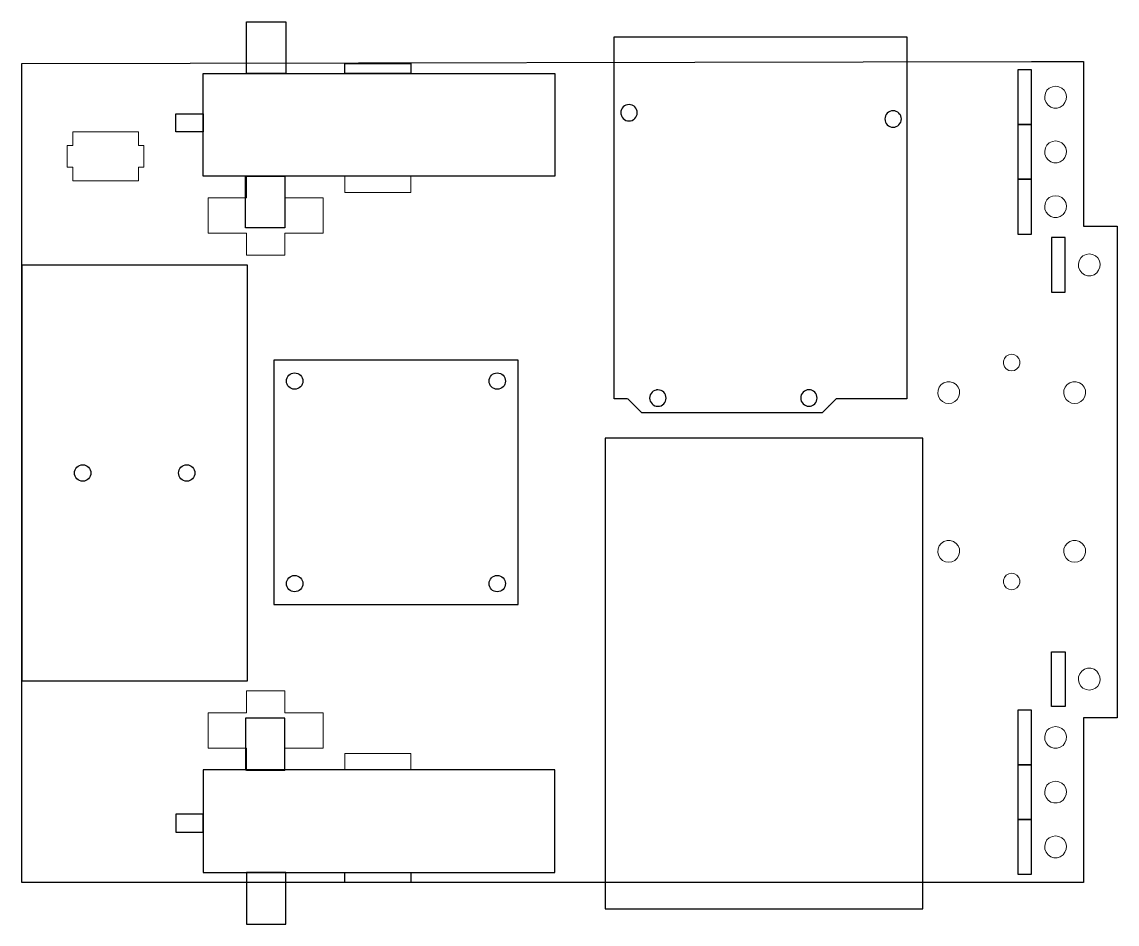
# Model space of a CAD drawing. Header units: millimetres. Extents: x -200 to 601, y -600 to 223.
# Drawn here: x -175.4 to 24.6, y -599.9 to -435.1 of the extents above; entities that cross this region are included whole.
import ezdxf

# ---------------------------------------------------------------- set-up
doc = ezdxf.new("R2010")
doc.units = ezdxf.units.MM
doc.header["$MEASUREMENT"] = 0
doc.layers.add('Layer 1', color=7, linetype='Continuous')

msp = doc.modelspace()

# ---------------------------------------------------------------- linework, layer by layer
for points in [[(-130.76074, -444.489), (-134.36074, -444.489), (-134.36074, -435.089), (-127.16074, -435.089), (-127.16074, -444.489), (-134.36074, -444.489)], [(-175.35353, -442.68679), (8.99615, -442.35467)], [(8.99615, -592.32647), (-175.35353, -592.32647), (-175.35353, -442.68679)], [(-116.3691, -444.489), (-116.3691, -442.68679), (-104.33936, -442.68679), (-104.33936, -444.489), (-116.3691, -444.489)], [(8.99615, -453.85071), (8.99615, -443.85071), (6.49615, -443.85071), (6.49615, -453.85071), (8.99615, -453.85071)], [(8.99615, -453.85071), (8.99615, -443.85071), (6.49615, -443.85071), (6.49615, -453.85071), (8.99615, -453.85071)], [(8.99615, -442.35467), (18.49615, -442.35467), (18.49615, -472.38547), (24.64615, -472.38547), (24.64615, -486.58547), (24.64615, -548.06748), (24.64615, -562.26748), (18.49615, -562.26748), (18.49615, -592.32647), (8.99615, -592.32647)], [(-142.23617, -463.289), (-142.23617, -444.489), (-78.03617, -444.489), (-78.03617, -463.289), (-142.23617, -463.289)], [(-147.23617, -453.889), (-147.23617, -451.90261), (-142.23617, -451.90261), (-142.23617, -455.1933), (-147.23617, -455.1933), (-147.23617, -453.889)], [(8.99615, -463.85071), (8.99615, -453.85071), (6.49615, -453.85071), (6.49615, -463.85071), (8.99615, -463.85071)], [(8.99615, -463.85071), (8.99615, -453.85071), (6.49615, -453.85071), (6.49615, -463.85071), (8.99615, -463.85071)], [(-130.93617, -463.289), (-127.33617, -463.289), (-127.33617, -472.689), (-134.53617, -472.689), (-134.53617, -463.289), (-127.33617, -463.289)], [(8.99615, -473.85071), (8.99615, -463.85071), (6.49615, -463.85071), (6.49615, -473.85071), (8.99615, -473.85071)], [(8.99615, -473.85071), (8.99615, -463.85071), (6.49615, -463.85071), (6.49615, -473.85071), (8.99615, -473.85071)], [(24.64615, -472.38547), (24.64615, -562.26748)], [(15.14615, -484.48547), (15.14615, -474.48547), (12.64615, -474.48547), (12.64615, -484.48547), (15.14615, -484.48547)], [(15.14615, -484.48547), (15.14615, -474.48547), (12.64615, -474.48547), (12.64615, -484.48547), (15.14615, -484.48547)], [(-175.35353, -479.50663), (-175.35353, -555.50663), (-134.15353, -555.50663), (-134.15353, -479.50663), (-175.35353, -479.50663)], [(-129.3503, -496.91491), (-129.3503, -500.71491), (-129.3503, -537.71491), (-129.3503, -541.51491), (-125.5503, -541.51491), (-88.5503, -541.51491), (-84.7503, -541.51491), (-84.7503, -537.71491), (-84.7503, -500.71491), (-84.7503, -496.91491), (-88.5503, -496.91491), (-125.5503, -496.91491), (-129.3503, -496.91491)], [(-68.83703, -511.15032), (-68.83703, -597.15032), (-10.83703, -597.15032), (-10.83703, -511.15032), (-68.83703, -511.15032)], [(15.14615, -550.16748), (15.14615, -560.16748), (12.64615, -560.16748), (12.64615, -550.16748), (15.14615, -550.16748)], [(15.14615, -550.16748), (15.14615, -560.16748), (12.64615, -560.16748), (12.64615, -550.16748), (15.14615, -550.16748)], [(8.99615, -570.8157), (8.99615, -560.8157), (6.49615, -560.8157), (6.49615, -570.8157), (8.99615, -570.8157)], [(8.99615, -570.8157), (8.99615, -560.8157), (6.49615, -560.8157), (6.49615, -570.8157), (8.99615, -570.8157)], [(-130.93617, -571.72427), (-127.33617, -571.72427), (-127.33617, -562.32427), (-134.53617, -562.32427), (-134.53617, -571.72427), (-127.33617, -571.72427)], [(-142.23617, -571.72427), (-142.23617, -590.52427), (-78.03617, -590.52427), (-78.03617, -571.72427), (-142.23617, -571.72427)], [(8.99615, -580.8157), (8.99615, -570.8157), (6.49615, -570.8157), (6.49615, -580.8157), (8.99615, -580.8157)], [(8.99615, -580.8157), (8.99615, -570.8157), (6.49615, -570.8157), (6.49615, -580.8157), (8.99615, -580.8157)], [(-147.23617, -581.12427), (-147.23617, -583.11065), (-142.23617, -583.11065), (-142.23617, -579.81996), (-147.23617, -579.81996), (-147.23617, -581.12427)], [(8.99615, -590.8157), (8.99615, -580.8157), (6.49615, -580.8157), (6.49615, -590.8157), (8.99615, -590.8157)], [(8.99615, -590.8157), (8.99615, -580.8157), (6.49615, -580.8157), (6.49615, -590.8157), (8.99615, -590.8157)], [(-130.76074, -590.52427), (-134.36074, -590.52427), (-134.36074, -599.92427), (-127.16074, -599.92427), (-127.16074, -590.52427), (-134.36074, -590.52427)], [(-116.3691, -592.32647), (-116.3691, -590.52427), (-104.33936, -590.52427), (-104.33936, -592.32647), (-116.3691, -592.32647)]]:
    msp.add_lwpolyline(points)
at = {"color": 7}
for points in [[(-13.75578, -503.94875), (-26.65621, -503.94875), (-26.65721, -503.94875), (-26.65621, -503.94875), (-26.65721, -503.94875), (-26.65621, -503.94875), (-26.65721, -503.94875), (-26.65721, -503.94875), (-26.65721, -503.94875), (-28.01868, -505.31022), (-28.02868, -505.32022), (-28.0787, -505.37024), (-28.61088, -505.90242), (-29.19608, -506.48763), (-31.11574, -506.48763), (-31.12274, -506.48763), (-60.7149, -506.48763), (-62.1589, -506.48763), (-64.69827, -503.94775), (-64.69907, -503.94695), (-64.69927, -503.94675), (-64.75129, -503.99879), (-64.75129, -503.94675), (-65.98671, -503.94675), (-67.18612, -503.94675), (-67.18612, -478.33996), (-67.18612, -477.80878), (-67.18612, -469.39389), (-67.18612, -450.1863), (-67.18612, -437.79505), (-28.61088, -437.79505), (-28.55986, -437.79505), (-28.12872, -437.79505), (-28.0787, -437.79505), (-13.75578, -437.79505), (-13.75578, -450.1863), (-13.75578, -451.31669), (-13.75578, -453.19233), (-13.75578, -454.32272), (-13.75578, -469.39389), (-13.75578, -475.69005), (-13.75578, -477.80878), (-13.75578, -478.33996), (-13.75578, -481.0559), (-13.75578, -502.31419)], [(-64.1901, -450.21531), (-64.48319, -450.1863), (-64.7763, -450.21531), (-65.05839, -450.30134), (-65.31848, -450.43939), (-65.54656, -450.62645), (-65.73262, -450.85453), (-65.87167, -451.11462), (-65.9577, -451.39672), (-65.98671, -451.68982), (-65.9577, -451.98292), (-65.94245, -452.03293), (-65.87167, -452.26501), (-65.73262, -452.5241), (-65.54656, -452.75218), (-65.31848, -452.93925), (-65.05839, -453.0783), (-64.7763, -453.16332), (-64.48319, -453.19233), (-64.1901, -453.16332), (-63.908, -453.0783), (-63.64791, -452.93925), (-63.55688, -452.86426), (-63.42083, -452.75218), (-63.23377, -452.5241), (-63.09472, -452.26501), (-63.00869, -451.98292), (-62.98068, -451.68982), (-63.00869, -451.39672), (-63.09472, -451.11462), (-63.23377, -450.85453), (-63.42083, -450.62645), (-63.55688, -450.51437), (-63.64791, -450.43939), (-63.908, -450.30134)], [(-17.64512, -452.24501), (-17.73115, -452.5271), (-17.76016, -452.8202), (-17.73115, -453.1133), (-17.70705, -453.19233), (-17.64512, -453.3954), (-17.50607, -453.65549), (-17.32001, -453.88257), (-17.09193, -454.06963), (-16.83184, -454.20868), (-16.54974, -454.29371), (-16.4367, -454.3049), (-16.25664, -454.32272), (-15.96354, -454.29371), (-15.68144, -454.20868), (-15.42135, -454.06963), (-15.19428, -453.88257), (-15.00721, -453.65549), (-14.86817, -453.3954), (-14.80624, -453.19233), (-14.78213, -453.1133), (-14.75413, -452.8202), (-14.78213, -452.5271), (-14.86817, -452.24501), (-14.98154, -452.03293), (-15.00721, -451.98492), (-15.19428, -451.75684), (-15.42135, -451.57077), (-15.68144, -451.43173), (-15.96354, -451.3457), (-16.25664, -451.31669), (-16.4367, -451.33451), (-16.54974, -451.3457), (-16.83184, -451.43173), (-17.09193, -451.57077), (-17.32001, -451.75684), (-17.50607, -451.98492), (-17.53174, -452.03293)], [(-60.68589, -503.52461), (-60.7149, -503.81771), (-60.68589, -504.11081), (-60.59986, -504.39291), (-60.46081, -504.652), (-60.27475, -504.88007), (-60.04667, -505.06714), (-59.78658, -505.20619), (-59.50449, -505.29122), (-59.45947, -505.29567), (-59.42363, -505.29922), (-59.21139, -505.32022), (-58.99914, -505.29922), (-58.91829, -505.29122), (-58.63619, -505.20619), (-58.3761, -505.06714), (-58.14902, -504.88007), (-57.96196, -504.652), (-57.82291, -504.39291), (-57.73688, -504.11081), (-57.70887, -503.81771), (-57.73688, -503.52461), (-57.82047, -503.25051), (-57.82291, -503.24251), (-57.96196, -502.98242), (-58.14902, -502.75434), (-58.3761, -502.56728), (-58.63619, -502.42923), (-58.91829, -502.3432), (-59.21139, -502.31419), (-59.45947, -502.33875), (-59.50449, -502.3432), (-59.78658, -502.42923), (-60.04667, -502.56728), (-60.27475, -502.75434), (-60.46081, -502.98242), (-60.59986, -503.24251), (-60.6023, -503.25051)], [(-31.92502, -502.3332), (-32.20712, -502.41923), (-32.46721, -502.55728), (-32.69528, -502.74434), (-32.88135, -502.97242), (-33.0204, -503.23251), (-33.02589, -503.25051), (-33.10643, -503.51461), (-33.13543, -503.80771), (-33.10643, -504.10081), (-33.0204, -504.3829), (-32.88135, -504.64199), (-32.69528, -504.87007), (-32.46721, -505.05713), (-32.20712, -505.19618), (-31.92502, -505.28121), (-31.7431, -505.29922), (-31.63192, -505.31022), (-31.52074, -505.29922), (-31.33882, -505.28121), (-31.12274, -505.21608), (-31.11574, -505.21397), (-31.05672, -505.19618), (-30.79663, -505.05713), (-30.77763, -505.04148), (-30.56956, -504.87007), (-30.38249, -504.64199), (-30.24344, -504.3829), (-30.15741, -504.10081), (-30.1294, -503.80771), (-30.15741, -503.51461), (-30.24344, -503.23251), (-30.38249, -502.97242), (-30.56956, -502.74434), (-30.77763, -502.57293), (-30.79663, -502.55728), (-31.05672, -502.41923), (-31.11574, -502.40123), (-31.12274, -502.39909), (-31.33882, -502.3332), (-31.53085, -502.31419), (-31.63192, -502.30419), (-31.73299, -502.31419)]]:
    msp.add_lwpolyline(points, close=True, dxfattribs=at)
for centre in [(-125.5503, -500.71491), (-88.5503, -500.71491), (-164.25353, -517.50663), (-145.25353, -517.50663), (-125.5503, -537.71491), (-88.5503, -537.71491)]:
    msp.add_circle(centre, 1.5)
at = {"layer": 'Layer 1', "lineweight": 0}
for points in [[(-116.3691, -444.489), (-104.33936, -444.489), (-104.33936, -442.68679)], [(15.26652, -448.11277), (14.9843, -447.58361), (14.52569, -447.19556), (13.99653, -446.94861), (13.3968, -446.84278), (12.83236, -446.94861), (12.26793, -447.19556), (11.84459, -447.58361), (11.56237, -448.11277), (11.42125, -448.7125), (11.45652, -449.27693), (11.6682, -449.84139), (12.05625, -450.3), (12.55015, -450.65278), (13.11458, -450.82917), (13.71431, -450.82917), (14.27874, -450.65278), (14.77264, -450.3), (15.12542, -449.84139), (15.37237, -449.27693), (15.40764, -448.7125), (15.26652, -448.11277)], [(-166.06513, -464.14951), (-166.06513, -461.64478), (-167.08817, -461.64478), (-167.08817, -457.65839), (-166.06513, -457.65839), (-166.06513, -455.15368), (-154.07069, -455.15368), (-154.07069, -457.65839), (-153.08289, -457.65839), (-153.08289, -461.64478), (-154.07069, -461.64478), (-154.07069, -464.14951), (-166.06513, -464.14951)], [(15.26652, -458.11277), (14.9843, -457.58361), (14.52569, -457.19556), (13.99653, -456.94861), (13.3968, -456.84278), (12.83236, -456.94861), (12.26793, -457.19556), (11.84459, -457.58361), (11.56237, -458.11277), (11.42125, -458.7125), (11.45652, -459.27693), (11.6682, -459.84139), (12.05625, -460.3), (12.55015, -460.65278), (13.11458, -460.82917), (13.71431, -460.82917), (14.27874, -460.65278), (14.77264, -460.3), (15.12542, -459.84139), (15.37237, -459.27693), (15.40764, -458.7125), (15.26652, -458.11277)], [(-141.34574, -473.69597), (-134.36074, -473.69597), (-134.36074, -477.71764), (-127.34046, -477.71764), (-127.34046, -473.69597), (-120.35548, -473.69597), (-120.35548, -467.20485), (-127.34046, -467.20485), (-127.34046, -463.21846), (-134.36074, -463.21846), (-134.36074, -467.20485), (-141.34574, -467.20485), (-141.34574, -473.69597)], [(-116.3691, -466.28763), (-104.33936, -466.28763), (-104.33936, -463.28902), (-116.3691, -463.28902), (-116.3691, -466.28763)], [(15.26652, -468.11277), (14.9843, -467.58361), (14.52569, -467.19556), (13.99653, -466.94861), (13.3968, -466.84278), (12.83236, -466.94861), (12.26793, -467.19556), (11.84459, -467.58361), (11.56237, -468.11277), (11.42125, -468.7125), (11.45652, -469.27693), (11.6682, -469.84139), (12.05625, -470.3), (12.55015, -470.65278), (13.11458, -470.82917), (13.71431, -470.82917), (14.27874, -470.65278), (14.77264, -470.3), (15.12542, -469.84139), (15.37237, -469.27693), (15.40764, -468.7125), (15.26652, -468.11277)], [(21.41652, -478.74754), (21.1343, -478.21837), (20.67569, -477.83033), (20.14653, -477.58338), (19.5468, -477.47755), (18.98236, -477.58338), (18.41793, -477.83033), (17.99459, -478.21837), (17.71237, -478.74754), (17.57125, -479.34727), (17.60652, -479.9117), (17.8182, -480.47616), (18.20625, -480.93477), (18.70015, -481.28754), (19.26458, -481.46393), (19.86431, -481.46393), (20.42874, -481.28754), (20.92264, -480.93477), (21.27542, -480.47616), (21.52237, -479.9117), (21.55764, -479.34727), (21.41652, -478.74754)], [(6.88714, -497.58855), (6.71076, -498.08245), (6.35798, -498.4705), (5.89935, -498.75272), (5.40547, -498.82328), (4.87631, -498.75272), (4.4177, -498.4705), (4.10019, -498.08245), (3.9238, -497.58855), (3.9238, -497.05939), (4.10019, -496.56549), (4.4177, -496.17744), (4.87631, -495.93049), (5.40547, -495.82466), (5.89935, -495.93049), (6.35798, -496.17744), (6.71076, -496.56549), (6.88714, -497.05939), (6.88714, -497.58855)], [(-8.03537, -502.38632), (-7.82369, -501.82189), (-7.47092, -501.36328), (-6.97704, -501.0105), (-6.41258, -500.83411), (-5.81286, -500.83411), (-5.24842, -501.0105), (-4.75452, -501.36328), (-4.36648, -501.82189), (-4.15482, -502.38632), (-4.11953, -502.98605), (-4.22536, -503.55051), (-4.54286, -504.07967), (-4.9662, -504.46772), (-5.53064, -504.74994), (-6.09509, -504.8205), (-6.6948, -504.74994), (-7.22397, -504.46772), (-7.68259, -504.07967), (-7.96481, -503.55051), (-8.10591, -502.98605), (-8.03537, -502.38632)], [(18.77574, -503.55051), (18.45825, -504.07967), (18.03491, -504.46772), (17.47048, -504.74994), (16.90602, -504.8205), (16.30629, -504.74994), (15.77713, -504.46772), (15.31852, -504.07967), (15.0363, -503.55051), (14.89518, -502.98605), (14.93047, -502.38632), (15.17742, -501.82189), (15.5302, -501.36328), (16.02408, -501.0105), (16.58853, -500.83411), (17.18824, -500.83411), (17.7527, -501.0105), (18.24657, -501.36328), (18.63464, -501.82189), (18.8463, -502.38632), (18.88159, -502.98605), (18.77574, -503.55051)], [(-7.22397, -533.46606), (-7.68259, -533.07799), (-7.96481, -532.54882), (-8.10591, -531.98439), (-8.03537, -531.38466), (-7.82369, -530.82022), (-7.47092, -530.36162), (-6.97704, -530.00884), (-6.41258, -529.86772), (-5.81286, -529.86772), (-5.24842, -530.00884), (-4.75452, -530.36162), (-4.36648, -530.82022), (-4.15482, -531.38466), (-4.11953, -531.98439), (-4.22536, -532.54882), (-4.54286, -533.07799), (-4.9662, -533.46606), (-5.53064, -533.74828), (-6.09509, -533.81884), (-6.6948, -533.74828), (-7.22397, -533.46606)], [(18.77574, -532.54882), (18.45825, -533.07799), (18.03491, -533.46606), (17.47048, -533.74828), (16.90602, -533.81884), (16.30629, -533.74828), (15.77713, -533.46606), (15.31852, -533.07799), (15.0363, -532.54882), (14.89518, -531.98439), (14.93047, -531.38466), (15.17742, -530.82022), (15.5302, -530.36162), (16.02408, -530.00884), (16.58853, -529.86772), (17.18824, -529.86772), (17.7527, -530.00884), (18.24657, -530.36162), (18.63464, -530.82022), (18.8463, -531.38466), (18.88159, -531.98439), (18.77574, -532.54882)], [(6.88714, -537.59356), (6.71076, -538.08744), (6.35798, -538.47551), (5.89935, -538.72243), (5.40547, -538.82828), (4.87631, -538.72243), (4.4177, -538.47551), (4.10019, -538.08744), (3.9238, -537.59356), (3.9238, -537.0644), (4.10019, -536.5705), (4.4177, -536.18245), (4.87631, -535.9355), (5.40547, -535.82967), (5.89935, -535.9355), (6.35798, -536.18245), (6.71076, -536.5705), (6.88714, -537.0644), (6.88714, -537.59356)], [(21.41652, -555.90541), (21.1343, -556.43458), (20.67569, -556.82262), (20.14653, -557.06957), (19.5468, -557.1754), (18.98236, -557.06957), (18.41793, -556.82262), (17.99459, -556.43458), (17.71237, -555.90541), (17.57125, -555.30568), (17.60652, -554.74125), (17.8182, -554.17679), (18.20625, -553.71818), (18.70015, -553.36541), (19.26458, -553.18902), (19.86431, -553.18902), (20.42874, -553.36541), (20.92264, -553.71818), (21.27542, -554.17679), (21.52237, -554.74125), (21.55764, -555.30568), (21.41652, -555.90541)], [(-141.34574, -567.80842), (-134.36074, -567.80842), (-134.36074, -571.83009), (-127.34046, -571.83009), (-127.34046, -567.80842), (-120.35548, -567.80842), (-120.35548, -561.31732), (-127.34046, -561.31732), (-127.34046, -557.33091), (-134.36074, -557.33091), (-134.36074, -561.31732), (-141.34574, -561.31732), (-141.34574, -567.80842)], [(15.26652, -565.07777), (14.9843, -564.5486), (14.52569, -564.16056), (13.99653, -563.91361), (13.3968, -563.80778), (12.83236, -563.91361), (12.26793, -564.16056), (11.84459, -564.5486), (11.56237, -565.07777), (11.42125, -565.6775), (11.45652, -566.24193), (11.6682, -566.80639), (12.05625, -567.265), (12.55015, -567.61777), (13.11458, -567.79416), (13.71431, -567.79416), (14.27874, -567.61777), (14.77264, -567.265), (15.12542, -566.80639), (15.37237, -566.24193), (15.40764, -565.6775), (15.26652, -565.07777)], [(-116.3691, -571.72427), (-104.33936, -571.72427), (-104.33936, -568.72565), (-116.3691, -568.72565), (-116.3691, -571.72427)], [(15.26652, -575.07777), (14.9843, -574.5486), (14.52569, -574.16056), (13.99653, -573.91361), (13.3968, -573.80778), (12.83236, -573.91361), (12.26793, -574.16056), (11.84459, -574.5486), (11.56237, -575.07777), (11.42125, -575.6775), (11.45652, -576.24193), (11.6682, -576.80639), (12.05625, -577.265), (12.55015, -577.61777), (13.11458, -577.79416), (13.71431, -577.79416), (14.27874, -577.61777), (14.77264, -577.265), (15.12542, -576.80639), (15.37237, -576.24193), (15.40764, -575.6775), (15.26652, -575.07777)], [(15.26652, -585.07777), (14.9843, -584.5486), (14.52569, -584.16056), (13.99653, -583.91361), (13.3968, -583.80778), (12.83236, -583.91361), (12.26793, -584.16056), (11.84459, -584.5486), (11.56237, -585.07777), (11.42125, -585.6775), (11.45652, -586.24193), (11.6682, -586.80639), (12.05625, -587.265), (12.55015, -587.61777), (13.11458, -587.79416), (13.71431, -587.79416), (14.27874, -587.61777), (14.77264, -587.265), (15.12542, -586.80639), (15.37237, -586.24193), (15.40764, -585.6775), (15.26652, -585.07777)]]:
    msp.add_lwpolyline(points, dxfattribs=at)

doc.saveas('drawing.dxf')
